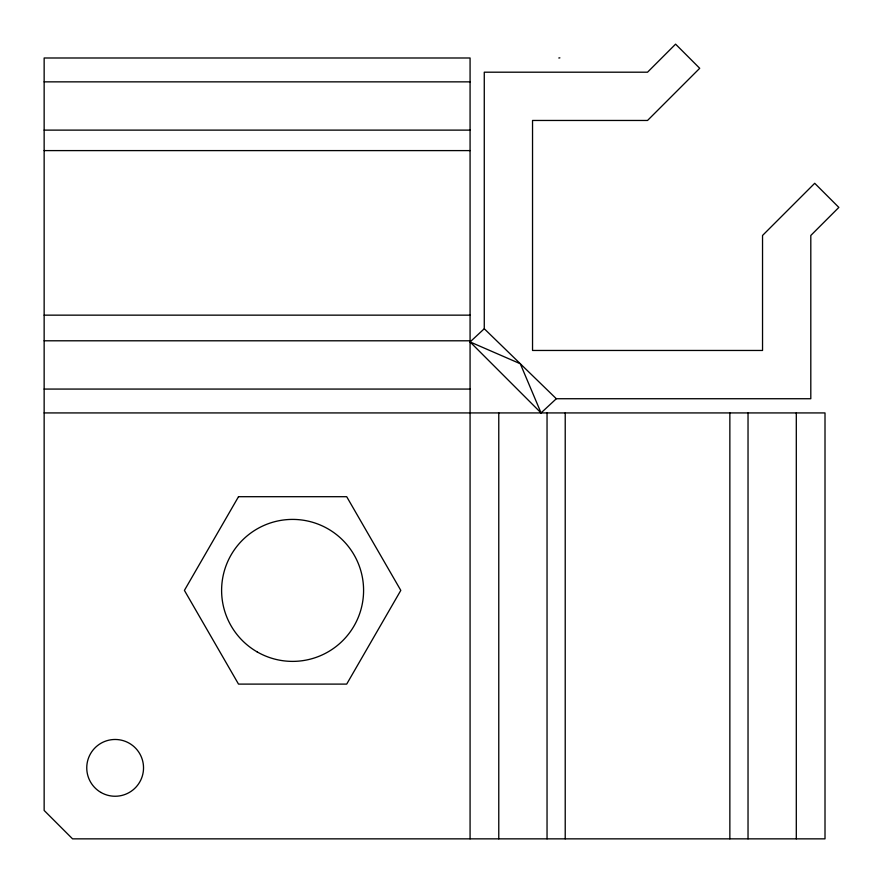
<?xml version="1.0" encoding="UTF-8"?>
<svg xmlns="http://www.w3.org/2000/svg" width="883" height="883" viewBox="0 0 883 883"><rect width="100%" height="100%" fill="white"/><g stroke="black" fill="none" stroke-linecap="round" stroke-linejoin="round"><path stroke-width="1.32" d="M470.076 341.942L484.27 328.741L484.27 72.196L647.537 72.196L675.583 44.15L699.711 68.289L647.537 120.463L532.537 120.463L532.537 350.463L762.537 350.463L762.537 235.463L814.711 183.289L838.85 207.417L810.804 235.463L810.804 398.73L556.323 398.73L541.058 412.924L470.076 341.942L520.297 363.741L541.058 412.924M558.807 57.991L559.888 57.859M44.15 81.854L470.076 81.854M44.15 130.121L470.076 130.121M44.15 150.596L470.076 150.596M44.15 315.154L470.076 315.154M44.15 340.794L470.076 340.794M44.15 389.072L470.076 389.072M44.15 412.924L825.009 412.924L825.009 838.85L72.549 838.85L44.15 810.451L44.15 57.991L470.076 57.991L470.076 838.85M484.27 328.741L556.323 398.73M796.3 412.924L796.3 838.85M748.033 412.924L748.033 838.85M729.855 412.924L729.855 838.85M565.219 412.924L565.219 838.85M547.041 412.924L547.041 838.85M498.774 412.924L498.774 838.85M238.509 496.699L184.404 590.396L238.509 684.104L346.699 684.104L400.805 590.396L346.699 496.699L238.509 496.699M100.938 792.448A28.399 28.399 0 0 0 143.532 767.868A28.399 28.399 0 0 0 100.938 743.276A28.399 28.399 0 0 0 100.938 792.448M257.108 651.875A70.982 70.982 0 0 0 363.586 590.396A70.982 70.982 0 0 0 257.108 528.917A70.982 70.982 0 0 0 257.108 651.875"/></g></svg>
